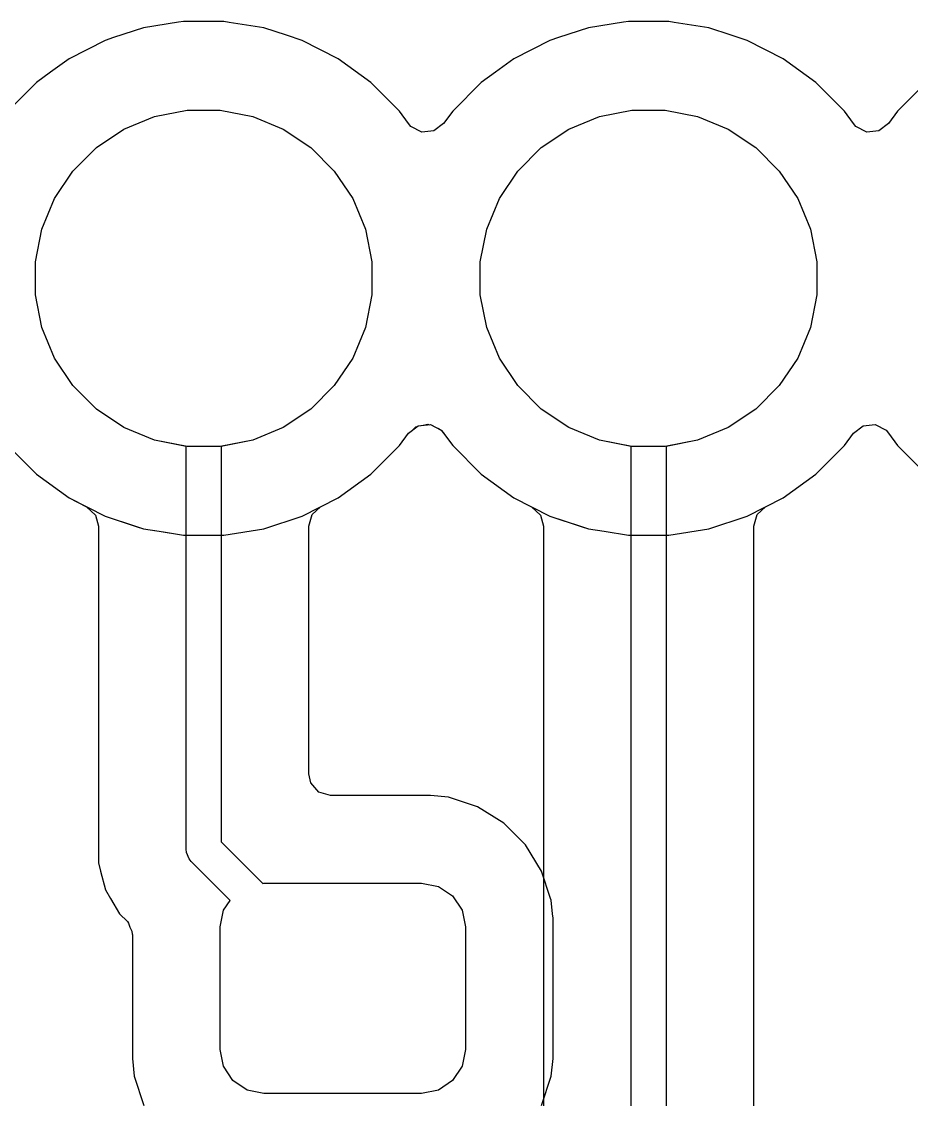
# Model space of a CAD drawing. Header units: inches. Extents: x 6.57 to 9.79, y -8.72 to -3.17.
# Drawn here: x 8.3378 to 8.5378, y -5.412 to -5.1698 of the extents above; entities that cross this region are included whole.
import ezdxf

# ---------------------------------------------------------------- set-up
doc = ezdxf.new("R2010")
doc.units = ezdxf.units.IN
doc.header["$MEASUREMENT"] = 0
doc.layers.add('In1.Cu', color=91, linetype='CONTINUOUS', true_color=0x7fc87f)

msp = doc.modelspace()

# ---------------------------------------------------------------- linework, layer by layer
at = {"layer": 'In1.Cu', "linetype": 'CONTINUOUS'}
for p, q in [((8.36521, -5.17122), (8.35848, -5.17341)), ((8.36521, -5.17122), (8.35848, -5.17341)), ((8.36521, -5.17122), (8.35848, -5.17341)), ((8.36521, -5.17122), (8.35848, -5.17341)), ((8.3731, -5.16997), (8.36521, -5.17122)), ((8.3731, -5.16997), (8.36521, -5.17122)), ((8.3731, -5.16997), (8.36521, -5.17122)), ((8.3731, -5.16997), (8.36521, -5.17122)), ((8.37418, -5.1698), (8.3731, -5.16997)), ((8.37418, -5.1698), (8.3731, -5.16997)), ((8.37418, -5.1698), (8.3731, -5.16997)), ((8.37418, -5.1698), (8.3731, -5.16997)), ((8.38326, -5.1698), (8.37418, -5.1698)), ((8.38326, -5.1698), (8.37418, -5.1698)), ((8.38326, -5.1698), (8.37418, -5.1698)), ((8.38326, -5.1698), (8.37418, -5.1698)), ((8.38449, -5.16999), (8.38326, -5.1698)), ((8.38449, -5.16999), (8.38326, -5.1698)), ((8.38449, -5.16999), (8.38326, -5.1698)), ((8.38449, -5.16999), (8.38326, -5.1698)), ((8.39224, -5.17122), (8.38449, -5.16999)), ((8.39224, -5.17122), (8.38449, -5.16999)), ((8.39224, -5.17122), (8.38449, -5.16999)), ((8.39224, -5.17122), (8.38449, -5.16999)), ((8.39732, -5.17287), (8.39224, -5.17122)), ((8.39732, -5.17287), (8.39224, -5.17122)), ((8.39732, -5.17287), (8.39224, -5.17122)), ((8.39732, -5.17287), (8.39224, -5.17122)), ((8.46521, -5.17122), (8.45848, -5.17341)), ((8.46521, -5.17122), (8.45848, -5.17341)), ((8.46521, -5.17122), (8.45848, -5.17341)), ((8.46521, -5.17122), (8.45848, -5.17341)), ((8.4731, -5.16997), (8.46521, -5.17122)), ((8.4731, -5.16997), (8.46521, -5.17122)), ((8.4731, -5.16997), (8.46521, -5.17122)), ((8.4731, -5.16997), (8.46521, -5.17122)), ((8.47418, -5.1698), (8.4731, -5.16997)), ((8.47418, -5.1698), (8.4731, -5.16997)), ((8.47418, -5.1698), (8.4731, -5.16997)), ((8.47418, -5.1698), (8.4731, -5.16997)), ((8.48326, -5.1698), (8.47418, -5.1698)), ((8.48326, -5.1698), (8.47418, -5.1698)), ((8.48326, -5.1698), (8.47418, -5.1698)), ((8.48326, -5.1698), (8.47418, -5.1698)), ((8.48449, -5.16999), (8.48326, -5.1698)), ((8.48449, -5.16999), (8.48326, -5.1698)), ((8.48449, -5.16999), (8.48326, -5.1698)), ((8.48449, -5.16999), (8.48326, -5.1698)), ((8.49224, -5.17122), (8.48449, -5.16999)), ((8.49224, -5.17122), (8.48449, -5.16999)), ((8.49224, -5.17122), (8.48449, -5.16999)), ((8.49224, -5.17122), (8.48449, -5.16999)), ((8.49732, -5.17287), (8.49224, -5.17122)), ((8.49732, -5.17287), (8.49224, -5.17122)), ((8.49732, -5.17287), (8.49224, -5.17122)), ((8.49732, -5.17287), (8.49224, -5.17122)), ((8.35657, -5.17403), (8.34848, -5.17815)), ((8.35657, -5.17403), (8.34848, -5.17815)), ((8.35657, -5.17403), (8.34848, -5.17815)), ((8.35657, -5.17403), (8.34848, -5.17815)), ((8.35848, -5.17341), (8.35657, -5.17403)), ((8.35848, -5.17341), (8.35657, -5.17403)), ((8.35848, -5.17341), (8.35657, -5.17403)), ((8.35848, -5.17341), (8.35657, -5.17403)), ((8.35657, -5.17403), (8.35657, -5.17403)), ((8.35657, -5.17403), (8.35657, -5.17403)), ((8.35657, -5.17403), (8.35657, -5.17403)), ((8.35657, -5.17403), (8.35657, -5.17403)), ((8.35657, -5.17403), (8.35657, -5.17403)), ((8.35657, -5.17403), (8.35657, -5.17403)), ((8.35657, -5.17403), (8.35657, -5.17403)), ((8.35657, -5.17403), (8.35657, -5.17403)), ((8.40087, -5.17403), (8.39732, -5.17287)), ((8.40087, -5.17403), (8.39732, -5.17287)), ((8.40087, -5.17403), (8.39732, -5.17287)), ((8.40087, -5.17403), (8.39732, -5.17287)), ((8.40897, -5.17815), (8.40087, -5.17403)), ((8.40897, -5.17815), (8.40087, -5.17403)), ((8.40897, -5.17815), (8.40087, -5.17403)), ((8.40897, -5.17815), (8.40087, -5.17403)), ((8.45657, -5.17403), (8.44848, -5.17815)), ((8.45657, -5.17403), (8.44848, -5.17815)), ((8.45657, -5.17403), (8.44848, -5.17815)), ((8.45657, -5.17403), (8.44848, -5.17815)), ((8.45848, -5.17341), (8.45657, -5.17403)), ((8.45848, -5.17341), (8.45657, -5.17403)), ((8.45848, -5.17341), (8.45657, -5.17403)), ((8.45848, -5.17341), (8.45657, -5.17403)), ((8.45657, -5.17403), (8.45657, -5.17403)), ((8.45657, -5.17403), (8.45657, -5.17403)), ((8.45657, -5.17403), (8.45657, -5.17403)), ((8.45657, -5.17403), (8.45657, -5.17403)), ((8.45657, -5.17403), (8.45657, -5.17403)), ((8.45657, -5.17403), (8.45657, -5.17403)), ((8.45657, -5.17403), (8.45657, -5.17403)), ((8.45657, -5.17403), (8.45657, -5.17403)), ((8.50087, -5.17403), (8.49732, -5.17287)), ((8.50087, -5.17403), (8.49732, -5.17287)), ((8.50087, -5.17403), (8.49732, -5.17287)), ((8.50087, -5.17403), (8.49732, -5.17287)), ((8.50897, -5.17815), (8.50087, -5.17403)), ((8.50897, -5.17815), (8.50087, -5.17403)), ((8.50897, -5.17815), (8.50087, -5.17403)), ((8.50897, -5.17815), (8.50087, -5.17403)), ((8.34848, -5.17815), (8.34429, -5.1812)), ((8.34848, -5.17815), (8.34429, -5.1812)), ((8.34848, -5.17815), (8.34429, -5.1812)), ((8.34848, -5.17815), (8.34429, -5.1812)), ((8.41632, -5.18349), (8.40897, -5.17815)), ((8.41632, -5.18349), (8.40897, -5.17815)), ((8.41632, -5.18349), (8.40897, -5.17815)), ((8.41632, -5.18349), (8.40897, -5.17815)), ((8.44848, -5.17815), (8.44429, -5.1812)), ((8.44848, -5.17815), (8.44429, -5.1812)), ((8.44848, -5.17815), (8.44429, -5.1812)), ((8.44848, -5.17815), (8.44429, -5.1812)), ((8.51632, -5.18349), (8.50897, -5.17815)), ((8.51632, -5.18349), (8.50897, -5.17815)), ((8.51632, -5.18349), (8.50897, -5.17815)), ((8.51632, -5.18349), (8.50897, -5.17815)), ((8.34429, -5.1812), (8.34113, -5.18349)), ((8.34429, -5.1812), (8.34113, -5.18349)), ((8.34429, -5.1812), (8.34113, -5.18349)), ((8.34429, -5.1812), (8.34113, -5.18349)), ((8.44429, -5.1812), (8.44113, -5.18349)), ((8.44429, -5.1812), (8.44113, -5.18349)), ((8.44429, -5.1812), (8.44113, -5.18349)), ((8.44429, -5.1812), (8.44113, -5.18349)), ((8.34113, -5.18349), (8.33471, -5.18991)), ((8.34113, -5.18349), (8.33471, -5.18991)), ((8.34113, -5.18349), (8.33471, -5.18991)), ((8.34113, -5.18349), (8.33471, -5.18991)), ((8.34113, -5.18349), (8.34113, -5.18349)), ((8.34113, -5.18349), (8.34113, -5.18349)), ((8.34113, -5.18349), (8.34113, -5.18349)), ((8.34113, -5.18349), (8.34113, -5.18349)), ((8.34113, -5.18349), (8.34113, -5.18349)), ((8.34113, -5.18349), (8.34113, -5.18349)), ((8.34113, -5.18349), (8.34113, -5.18349)), ((8.34113, -5.18349), (8.34113, -5.18349)), ((8.42274, -5.18991), (8.41632, -5.18349)), ((8.42274, -5.18991), (8.41632, -5.18349)), ((8.42274, -5.18991), (8.41632, -5.18349)), ((8.42274, -5.18991), (8.41632, -5.18349)), ((8.44113, -5.18349), (8.43471, -5.18991)), ((8.44113, -5.18349), (8.43471, -5.18991)), ((8.44113, -5.18349), (8.43471, -5.18991)), ((8.44113, -5.18349), (8.43471, -5.18991)), ((8.44113, -5.18349), (8.44113, -5.18349)), ((8.44113, -5.18349), (8.44113, -5.18349)), ((8.44113, -5.18349), (8.44113, -5.18349)), ((8.44113, -5.18349), (8.44113, -5.18349)), ((8.44113, -5.18349), (8.44113, -5.18349)), ((8.44113, -5.18349), (8.44113, -5.18349)), ((8.44113, -5.18349), (8.44113, -5.18349)), ((8.44113, -5.18349), (8.44113, -5.18349)), ((8.52274, -5.18991), (8.51632, -5.18349)), ((8.52274, -5.18991), (8.51632, -5.18349)), ((8.52274, -5.18991), (8.51632, -5.18349)), ((8.52274, -5.18991), (8.51632, -5.18349)), ((8.54113, -5.18349), (8.53471, -5.18991)), ((8.54113, -5.18349), (8.53471, -5.18991)), ((8.54113, -5.18349), (8.53471, -5.18991)), ((8.54113, -5.18349), (8.53471, -5.18991)), ((8.36081, -5.19399), (8.36769, -5.19114)), ((8.36081, -5.19399), (8.36769, -5.19114)), ((8.36081, -5.19399), (8.36769, -5.19114)), ((8.36081, -5.19399), (8.36769, -5.19114)), ((8.36769, -5.19114), (8.375, -5.18969)), ((8.36769, -5.19114), (8.375, -5.18969)), ((8.36769, -5.19114), (8.375, -5.18969)), ((8.36769, -5.19114), (8.375, -5.18969)), ((8.375, -5.18969), (8.38245, -5.18969)), ((8.375, -5.18969), (8.38245, -5.18969)), ((8.375, -5.18969), (8.38245, -5.18969)), ((8.375, -5.18969), (8.38245, -5.18969)), ((8.38245, -5.18969), (8.38975, -5.19114)), ((8.38245, -5.18969), (8.38975, -5.19114)), ((8.38245, -5.18969), (8.38975, -5.19114)), ((8.38245, -5.18969), (8.38975, -5.19114)), ((8.38975, -5.19114), (8.39664, -5.19399)), ((8.38975, -5.19114), (8.39664, -5.19399)), ((8.38975, -5.19114), (8.39664, -5.19399)), ((8.38975, -5.19114), (8.39664, -5.19399)), ((8.42275, -5.18993), (8.42274, -5.18991)), ((8.42275, -5.18993), (8.42274, -5.18991)), ((8.42275, -5.18993), (8.42274, -5.18991)), ((8.42275, -5.18993), (8.42274, -5.18991)), ((8.42477, -5.19271), (8.42275, -5.18993)), ((8.42477, -5.19271), (8.42275, -5.18993)), ((8.42477, -5.19271), (8.42275, -5.18993)), ((8.42477, -5.19271), (8.42275, -5.18993)), ((8.43471, -5.18991), (8.43267, -5.19271)), ((8.43471, -5.18991), (8.43267, -5.19271)), ((8.43471, -5.18991), (8.43267, -5.19271)), ((8.43471, -5.18991), (8.43267, -5.19271)), ((8.46081, -5.19399), (8.46769, -5.19114)), ((8.46081, -5.19399), (8.46769, -5.19114)), ((8.46081, -5.19399), (8.46769, -5.19114)), ((8.46081, -5.19399), (8.46769, -5.19114)), ((8.46769, -5.19114), (8.475, -5.18969)), ((8.46769, -5.19114), (8.475, -5.18969)), ((8.46769, -5.19114), (8.475, -5.18969)), ((8.46769, -5.19114), (8.475, -5.18969)), ((8.475, -5.18969), (8.48245, -5.18969)), ((8.475, -5.18969), (8.48245, -5.18969)), ((8.475, -5.18969), (8.48245, -5.18969)), ((8.475, -5.18969), (8.48245, -5.18969)), ((8.48245, -5.18969), (8.48975, -5.19114)), ((8.48245, -5.18969), (8.48975, -5.19114)), ((8.48245, -5.18969), (8.48975, -5.19114)), ((8.48245, -5.18969), (8.48975, -5.19114)), ((8.48975, -5.19114), (8.49664, -5.19399)), ((8.48975, -5.19114), (8.49664, -5.19399)), ((8.48975, -5.19114), (8.49664, -5.19399)), ((8.48975, -5.19114), (8.49664, -5.19399)), ((8.52275, -5.18993), (8.52274, -5.18991)), ((8.52275, -5.18993), (8.52274, -5.18991)), ((8.52275, -5.18993), (8.52274, -5.18991)), ((8.52275, -5.18993), (8.52274, -5.18991)), ((8.52477, -5.19271), (8.52275, -5.18993)), ((8.52477, -5.19271), (8.52275, -5.18993)), ((8.52477, -5.19271), (8.52275, -5.18993)), ((8.52477, -5.19271), (8.52275, -5.18993)), ((8.53471, -5.18991), (8.53267, -5.19271)), ((8.53471, -5.18991), (8.53267, -5.19271)), ((8.53471, -5.18991), (8.53267, -5.19271)), ((8.53471, -5.18991), (8.53267, -5.19271)), ((8.42532, -5.19335), (8.42477, -5.19271)), ((8.42532, -5.19335), (8.42477, -5.19271)), ((8.42532, -5.19335), (8.42477, -5.19271)), ((8.42532, -5.19335), (8.42477, -5.19271)), ((8.42775, -5.19463), (8.42532, -5.19335)), ((8.42775, -5.19463), (8.42532, -5.19335)), ((8.42775, -5.19463), (8.42532, -5.19335)), ((8.42775, -5.19463), (8.42532, -5.19335)), ((8.43267, -5.19271), (8.43049, -5.19439)), ((8.43267, -5.19271), (8.43049, -5.19439)), ((8.43267, -5.19271), (8.43049, -5.19439)), ((8.43267, -5.19271), (8.43049, -5.19439)), ((8.52532, -5.19335), (8.52477, -5.19271)), ((8.52532, -5.19335), (8.52477, -5.19271)), ((8.52532, -5.19335), (8.52477, -5.19271)), ((8.52532, -5.19335), (8.52477, -5.19271)), ((8.52775, -5.19463), (8.52532, -5.19335)), ((8.52775, -5.19463), (8.52532, -5.19335)), ((8.52775, -5.19463), (8.52532, -5.19335)), ((8.52775, -5.19463), (8.52532, -5.19335)), ((8.53267, -5.19271), (8.53049, -5.19439)), ((8.53267, -5.19271), (8.53049, -5.19439)), ((8.53267, -5.19271), (8.53049, -5.19439)), ((8.53267, -5.19271), (8.53049, -5.19439)), ((8.35462, -5.19813), (8.36081, -5.19399)), ((8.35462, -5.19813), (8.36081, -5.19399)), ((8.35462, -5.19813), (8.36081, -5.19399)), ((8.35462, -5.19813), (8.36081, -5.19399)), ((8.39664, -5.19399), (8.40283, -5.19813)), ((8.39664, -5.19399), (8.40283, -5.19813)), ((8.39664, -5.19399), (8.40283, -5.19813)), ((8.39664, -5.19399), (8.40283, -5.19813)), ((8.43049, -5.19439), (8.42775, -5.19463)), ((8.43049, -5.19439), (8.42775, -5.19463)), ((8.43049, -5.19439), (8.42775, -5.19463)), ((8.43049, -5.19439), (8.42775, -5.19463)), ((8.45462, -5.19813), (8.46081, -5.19399)), ((8.45462, -5.19813), (8.46081, -5.19399)), ((8.45462, -5.19813), (8.46081, -5.19399)), ((8.45462, -5.19813), (8.46081, -5.19399)), ((8.49664, -5.19399), (8.50283, -5.19813)), ((8.49664, -5.19399), (8.50283, -5.19813)), ((8.49664, -5.19399), (8.50283, -5.19813)), ((8.49664, -5.19399), (8.50283, -5.19813)), ((8.53049, -5.19439), (8.52775, -5.19463)), ((8.53049, -5.19439), (8.52775, -5.19463)), ((8.53049, -5.19439), (8.52775, -5.19463)), ((8.53049, -5.19439), (8.52775, -5.19463)), ((8.34935, -5.2034), (8.35462, -5.19813)), ((8.34935, -5.2034), (8.35462, -5.19813)), ((8.34935, -5.2034), (8.35462, -5.19813)), ((8.34935, -5.2034), (8.35462, -5.19813)), ((8.40283, -5.19813), (8.4081, -5.2034)), ((8.40283, -5.19813), (8.4081, -5.2034)), ((8.40283, -5.19813), (8.4081, -5.2034)), ((8.40283, -5.19813), (8.4081, -5.2034)), ((8.44935, -5.2034), (8.45462, -5.19813)), ((8.44935, -5.2034), (8.45462, -5.19813)), ((8.44935, -5.2034), (8.45462, -5.19813)), ((8.44935, -5.2034), (8.45462, -5.19813)), ((8.50283, -5.19813), (8.5081, -5.2034)), ((8.50283, -5.19813), (8.5081, -5.2034)), ((8.50283, -5.19813), (8.5081, -5.2034)), ((8.50283, -5.19813), (8.5081, -5.2034)), ((8.34521, -5.20959), (8.34935, -5.2034)), ((8.34521, -5.20959), (8.34935, -5.2034)), ((8.34521, -5.20959), (8.34935, -5.2034)), ((8.34521, -5.20959), (8.34935, -5.2034)), ((8.4081, -5.2034), (8.41224, -5.20959)), ((8.4081, -5.2034), (8.41224, -5.20959)), ((8.4081, -5.2034), (8.41224, -5.20959)), ((8.4081, -5.2034), (8.41224, -5.20959)), ((8.44521, -5.20959), (8.44935, -5.2034)), ((8.44521, -5.20959), (8.44935, -5.2034)), ((8.44521, -5.20959), (8.44935, -5.2034)), ((8.44521, -5.20959), (8.44935, -5.2034)), ((8.5081, -5.2034), (8.51224, -5.20959)), ((8.5081, -5.2034), (8.51224, -5.20959)), ((8.5081, -5.2034), (8.51224, -5.20959)), ((8.5081, -5.2034), (8.51224, -5.20959)), ((8.34236, -5.21647), (8.34521, -5.20959)), ((8.34236, -5.21647), (8.34521, -5.20959)), ((8.34236, -5.21647), (8.34521, -5.20959)), ((8.34236, -5.21647), (8.34521, -5.20959)), ((8.41224, -5.20959), (8.41509, -5.21647)), ((8.41224, -5.20959), (8.41509, -5.21647)), ((8.41224, -5.20959), (8.41509, -5.21647)), ((8.41224, -5.20959), (8.41509, -5.21647)), ((8.44236, -5.21647), (8.44521, -5.20959)), ((8.44236, -5.21647), (8.44521, -5.20959)), ((8.44236, -5.21647), (8.44521, -5.20959)), ((8.44236, -5.21647), (8.44521, -5.20959)), ((8.51224, -5.20959), (8.51509, -5.21647)), ((8.51224, -5.20959), (8.51509, -5.21647)), ((8.51224, -5.20959), (8.51509, -5.21647)), ((8.51224, -5.20959), (8.51509, -5.21647)), ((8.34091, -5.22378), (8.34236, -5.21647)), ((8.34091, -5.22378), (8.34236, -5.21647)), ((8.34091, -5.22378), (8.34236, -5.21647)), ((8.34091, -5.22378), (8.34236, -5.21647)), ((8.41509, -5.21647), (8.41654, -5.22378)), ((8.41509, -5.21647), (8.41654, -5.22378)), ((8.41509, -5.21647), (8.41654, -5.22378)), ((8.41509, -5.21647), (8.41654, -5.22378)), ((8.44091, -5.22378), (8.44236, -5.21647)), ((8.44091, -5.22378), (8.44236, -5.21647)), ((8.44091, -5.22378), (8.44236, -5.21647)), ((8.44091, -5.22378), (8.44236, -5.21647)), ((8.51509, -5.21647), (8.51654, -5.22378)), ((8.51509, -5.21647), (8.51654, -5.22378)), ((8.51509, -5.21647), (8.51654, -5.22378)), ((8.51509, -5.21647), (8.51654, -5.22378)), ((8.34091, -5.23123), (8.34091, -5.22378)), ((8.34091, -5.23123), (8.34091, -5.22378)), ((8.34091, -5.23123), (8.34091, -5.22378)), ((8.34091, -5.23123), (8.34091, -5.22378)), ((8.41654, -5.22378), (8.41654, -5.23123)), ((8.41654, -5.22378), (8.41654, -5.23123)), ((8.41654, -5.22378), (8.41654, -5.23123)), ((8.41654, -5.22378), (8.41654, -5.23123)), ((8.44091, -5.23123), (8.44091, -5.22378)), ((8.44091, -5.23123), (8.44091, -5.22378)), ((8.44091, -5.23123), (8.44091, -5.22378)), ((8.44091, -5.23123), (8.44091, -5.22378)), ((8.51654, -5.22378), (8.51654, -5.23123)), ((8.51654, -5.22378), (8.51654, -5.23123)), ((8.51654, -5.22378), (8.51654, -5.23123)), ((8.51654, -5.22378), (8.51654, -5.23123)), ((8.34236, -5.23854), (8.34091, -5.23123)), ((8.34236, -5.23854), (8.34091, -5.23123)), ((8.34236, -5.23854), (8.34091, -5.23123)), ((8.34236, -5.23854), (8.34091, -5.23123)), ((8.41654, -5.23123), (8.41509, -5.23854)), ((8.41654, -5.23123), (8.41509, -5.23854)), ((8.41654, -5.23123), (8.41509, -5.23854)), ((8.41654, -5.23123), (8.41509, -5.23854)), ((8.44236, -5.23854), (8.44091, -5.23123)), ((8.44236, -5.23854), (8.44091, -5.23123)), ((8.44236, -5.23854), (8.44091, -5.23123)), ((8.44236, -5.23854), (8.44091, -5.23123)), ((8.51654, -5.23123), (8.51509, -5.23854)), ((8.51654, -5.23123), (8.51509, -5.23854)), ((8.51654, -5.23123), (8.51509, -5.23854)), ((8.51654, -5.23123), (8.51509, -5.23854)), ((8.34521, -5.24542), (8.34236, -5.23854)), ((8.34521, -5.24542), (8.34236, -5.23854)), ((8.34521, -5.24542), (8.34236, -5.23854)), ((8.34521, -5.24542), (8.34236, -5.23854)), ((8.41509, -5.23854), (8.41224, -5.24542)), ((8.41509, -5.23854), (8.41224, -5.24542)), ((8.41509, -5.23854), (8.41224, -5.24542)), ((8.41509, -5.23854), (8.41224, -5.24542)), ((8.44521, -5.24542), (8.44236, -5.23854)), ((8.44521, -5.24542), (8.44236, -5.23854)), ((8.44521, -5.24542), (8.44236, -5.23854)), ((8.44521, -5.24542), (8.44236, -5.23854)), ((8.51509, -5.23854), (8.51224, -5.24542)), ((8.51509, -5.23854), (8.51224, -5.24542)), ((8.51509, -5.23854), (8.51224, -5.24542)), ((8.51509, -5.23854), (8.51224, -5.24542)), ((8.34935, -5.25161), (8.34521, -5.24542)), ((8.34935, -5.25161), (8.34521, -5.24542)), ((8.34935, -5.25161), (8.34521, -5.24542)), ((8.34935, -5.25161), (8.34521, -5.24542)), ((8.41224, -5.24542), (8.4081, -5.25161)), ((8.41224, -5.24542), (8.4081, -5.25161)), ((8.41224, -5.24542), (8.4081, -5.25161)), ((8.41224, -5.24542), (8.4081, -5.25161)), ((8.44935, -5.25161), (8.44521, -5.24542)), ((8.44935, -5.25161), (8.44521, -5.24542)), ((8.44935, -5.25161), (8.44521, -5.24542)), ((8.44935, -5.25161), (8.44521, -5.24542)), ((8.51224, -5.24542), (8.5081, -5.25161)), ((8.51224, -5.24542), (8.5081, -5.25161)), ((8.51224, -5.24542), (8.5081, -5.25161)), ((8.51224, -5.24542), (8.5081, -5.25161)), ((8.35462, -5.25688), (8.34935, -5.25161)), ((8.35462, -5.25688), (8.34935, -5.25161)), ((8.35462, -5.25688), (8.34935, -5.25161)), ((8.35462, -5.25688), (8.34935, -5.25161)), ((8.4081, -5.25161), (8.40283, -5.25688)), ((8.4081, -5.25161), (8.40283, -5.25688)), ((8.4081, -5.25161), (8.40283, -5.25688)), ((8.4081, -5.25161), (8.40283, -5.25688)), ((8.45462, -5.25688), (8.44935, -5.25161)), ((8.45462, -5.25688), (8.44935, -5.25161)), ((8.45462, -5.25688), (8.44935, -5.25161)), ((8.45462, -5.25688), (8.44935, -5.25161)), ((8.5081, -5.25161), (8.50283, -5.25688)), ((8.5081, -5.25161), (8.50283, -5.25688)), ((8.5081, -5.25161), (8.50283, -5.25688)), ((8.5081, -5.25161), (8.50283, -5.25688)), ((8.36081, -5.26102), (8.35462, -5.25688)), ((8.36081, -5.26102), (8.35462, -5.25688)), ((8.36081, -5.26102), (8.35462, -5.25688)), ((8.36081, -5.26102), (8.35462, -5.25688)), ((8.40283, -5.25688), (8.39664, -5.26102)), ((8.40283, -5.25688), (8.39664, -5.26102)), ((8.40283, -5.25688), (8.39664, -5.26102)), ((8.40283, -5.25688), (8.39664, -5.26102)), ((8.46081, -5.26102), (8.45462, -5.25688)), ((8.46081, -5.26102), (8.45462, -5.25688)), ((8.46081, -5.26102), (8.45462, -5.25688)), ((8.46081, -5.26102), (8.45462, -5.25688)), ((8.50283, -5.25688), (8.49664, -5.26102)), ((8.50283, -5.25688), (8.49664, -5.26102)), ((8.50283, -5.25688), (8.49664, -5.26102)), ((8.50283, -5.25688), (8.49664, -5.26102)), ((8.36769, -5.26387), (8.36081, -5.26102)), ((8.36769, -5.26387), (8.36081, -5.26102)), ((8.36769, -5.26387), (8.36081, -5.26102)), ((8.36769, -5.26387), (8.36081, -5.26102)), ((8.39664, -5.26102), (8.38975, -5.26387)), ((8.39664, -5.26102), (8.38975, -5.26387)), ((8.39664, -5.26102), (8.38975, -5.26387)), ((8.39664, -5.26102), (8.38975, -5.26387)), ((8.42477, -5.26229), (8.42695, -5.26062)), ((8.42477, -5.26229), (8.42695, -5.26062)), ((8.42477, -5.26229), (8.42695, -5.26062)), ((8.42565, -5.26162), (8.42645, -5.26085)), ((8.42645, -5.26085), (8.42673, -5.26079)), ((8.42673, -5.26079), (8.42695, -5.26062)), ((8.42695, -5.26062), (8.42969, -5.26038)), ((8.42695, -5.26062), (8.42969, -5.26038)), ((8.42695, -5.26062), (8.42969, -5.26038)), ((8.42695, -5.26062), (8.42806, -5.26052)), ((8.42806, -5.26052), (8.42914, -5.2603)), ((8.42914, -5.2603), (8.42941, -5.2604)), ((8.42941, -5.2604), (8.42969, -5.26038)), ((8.42969, -5.26038), (8.43213, -5.26166)), ((8.42969, -5.26038), (8.43067, -5.2609)), ((8.42969, -5.26038), (8.43213, -5.26166)), ((8.42969, -5.26038), (8.43213, -5.26166)), ((8.43067, -5.2609), (8.4317, -5.2613)), ((8.4317, -5.2613), (8.43199, -5.26159)), ((8.46769, -5.26387), (8.46081, -5.26102)), ((8.46769, -5.26387), (8.46081, -5.26102)), ((8.46769, -5.26387), (8.46081, -5.26102)), ((8.46769, -5.26387), (8.46081, -5.26102)), ((8.49664, -5.26102), (8.48975, -5.26387)), ((8.49664, -5.26102), (8.48975, -5.26387)), ((8.49664, -5.26102), (8.48975, -5.26387)), ((8.49664, -5.26102), (8.48975, -5.26387)), ((8.52477, -5.26229), (8.52695, -5.26062)), ((8.52477, -5.26229), (8.52695, -5.26062)), ((8.52477, -5.26229), (8.52695, -5.26062)), ((8.52477, -5.26229), (8.52695, -5.26062)), ((8.52695, -5.26062), (8.52969, -5.26038)), ((8.52695, -5.26062), (8.52969, -5.26038)), ((8.52695, -5.26062), (8.52969, -5.26038)), ((8.52695, -5.26062), (8.52969, -5.26038)), ((8.52969, -5.26038), (8.53213, -5.26166)), ((8.52969, -5.26038), (8.53213, -5.26166)), ((8.52969, -5.26038), (8.53213, -5.26166)), ((8.52969, -5.26038), (8.53213, -5.26166)), ((8.375, -5.26532), (8.36769, -5.26387)), ((8.375, -5.26532), (8.36769, -5.26387)), ((8.375, -5.26532), (8.36769, -5.26387)), ((8.37479, -5.26528), (8.36769, -5.26387)), ((8.38975, -5.26387), (8.38245, -5.26532)), ((8.38975, -5.26387), (8.38245, -5.26532)), ((8.38975, -5.26387), (8.38245, -5.26532)), ((8.38975, -5.26387), (8.38266, -5.26528)), ((8.42274, -5.2651), (8.42477, -5.26229)), ((8.42274, -5.2651), (8.42477, -5.26229)), ((8.42274, -5.2651), (8.42477, -5.26229)), ((8.42274, -5.2651), (8.42477, -5.26229)), ((8.42477, -5.26229), (8.42565, -5.26162)), ((8.43199, -5.26159), (8.43213, -5.26166)), ((8.43213, -5.26166), (8.43267, -5.26229)), ((8.43213, -5.26166), (8.43262, -5.26223)), ((8.43213, -5.26166), (8.43267, -5.26229)), ((8.43213, -5.26166), (8.43267, -5.26229)), ((8.43262, -5.26223), (8.43265, -5.26227)), ((8.43265, -5.26227), (8.43266, -5.26228)), ((8.43266, -5.26228), (8.43471, -5.2651)), ((8.43267, -5.26229), (8.43471, -5.2651)), ((8.43267, -5.26229), (8.43471, -5.2651)), ((8.43267, -5.26229), (8.43471, -5.2651)), ((8.475, -5.26532), (8.46769, -5.26387)), ((8.47479, -5.26528), (8.46769, -5.26387)), ((8.475, -5.26532), (8.46769, -5.26387)), ((8.475, -5.26532), (8.46769, -5.26387)), ((8.48975, -5.26387), (8.48245, -5.26532)), ((8.48975, -5.26387), (8.48245, -5.26532)), ((8.48975, -5.26387), (8.48245, -5.26532)), ((8.48975, -5.26387), (8.48266, -5.26528)), ((8.52274, -5.2651), (8.52477, -5.26229)), ((8.52274, -5.2651), (8.52477, -5.26229)), ((8.52274, -5.2651), (8.52477, -5.26229)), ((8.52274, -5.2651), (8.52477, -5.26229)), ((8.53213, -5.26166), (8.53267, -5.26229)), ((8.53213, -5.26166), (8.53267, -5.26229)), ((8.53213, -5.26166), (8.53267, -5.26229)), ((8.53213, -5.26166), (8.53267, -5.26229)), ((8.53267, -5.26229), (8.53471, -5.2651)), ((8.53267, -5.26229), (8.53471, -5.2651)), ((8.53267, -5.26229), (8.53471, -5.2651)), ((8.53267, -5.26229), (8.53471, -5.2651)), ((8.33471, -5.2651), (8.34113, -5.27152)), ((8.33471, -5.2651), (8.34113, -5.27152)), ((8.33471, -5.2651), (8.34113, -5.27152)), ((8.33471, -5.2651), (8.34113, -5.27152)), ((8.37479, -5.35578), (8.37479, -5.26528)), ((8.38245, -5.26532), (8.375, -5.26532)), ((8.38245, -5.26532), (8.375, -5.26532)), ((8.38245, -5.26532), (8.375, -5.26532)), ((8.38266, -5.26528), (8.38266, -5.35415)), ((8.41632, -5.27152), (8.42274, -5.2651)), ((8.41632, -5.27152), (8.42274, -5.2651)), ((8.41632, -5.27152), (8.42274, -5.2651)), ((8.41632, -5.27152), (8.42274, -5.2651)), ((8.43471, -5.2651), (8.44113, -5.27152)), ((8.43471, -5.2651), (8.44113, -5.27152)), ((8.43471, -5.2651), (8.44113, -5.27152)), ((8.43471, -5.2651), (8.44113, -5.27152)), ((8.47479, -6.31337), (8.47479, -5.26528)), ((8.48245, -5.26532), (8.475, -5.26532)), ((8.48245, -5.26532), (8.475, -5.26532)), ((8.48245, -5.26532), (8.475, -5.26532)), ((8.48266, -5.26528), (8.48266, -6.31174)), ((8.51632, -5.27152), (8.52274, -5.2651)), ((8.51632, -5.27152), (8.52274, -5.2651)), ((8.51632, -5.27152), (8.52274, -5.2651)), ((8.51632, -5.27152), (8.52274, -5.2651)), ((8.53471, -5.2651), (8.54113, -5.27152)), ((8.53471, -5.2651), (8.54113, -5.27152)), ((8.53471, -5.2651), (8.54113, -5.27152)), ((8.53471, -5.2651), (8.54113, -5.27152)), ((8.34113, -5.27152), (8.34848, -5.27686)), ((8.34113, -5.27152), (8.34848, -5.27686)), ((8.34113, -5.27152), (8.34848, -5.27686)), ((8.34113, -5.27152), (8.34848, -5.27686)), ((8.40897, -5.27686), (8.41632, -5.27152)), ((8.40897, -5.27686), (8.41632, -5.27152)), ((8.40897, -5.27686), (8.41632, -5.27152)), ((8.40897, -5.27686), (8.41632, -5.27152)), ((8.44113, -5.27152), (8.44848, -5.27686)), ((8.44113, -5.27152), (8.44848, -5.27686)), ((8.44113, -5.27152), (8.44848, -5.27686)), ((8.44113, -5.27152), (8.44848, -5.27686)), ((8.50897, -5.27686), (8.51632, -5.27152)), ((8.50897, -5.27686), (8.51632, -5.27152)), ((8.50897, -5.27686), (8.51632, -5.27152)), ((8.50897, -5.27686), (8.51632, -5.27152)), ((8.34848, -5.27686), (8.35657, -5.28098)), ((8.34848, -5.27686), (8.35657, -5.28098)), ((8.34848, -5.27686), (8.35657, -5.28098)), ((8.34848, -5.27686), (8.35242, -5.27886)), ((8.40087, -5.28098), (8.40897, -5.27686)), ((8.40087, -5.28098), (8.40897, -5.27686)), ((8.40087, -5.28098), (8.40897, -5.27686)), ((8.40503, -5.27886), (8.40897, -5.27686)), ((8.44848, -5.27686), (8.45657, -5.28098)), ((8.44848, -5.27686), (8.45242, -5.27886)), ((8.44848, -5.27686), (8.45657, -5.28098)), ((8.44848, -5.27686), (8.45657, -5.28098)), ((8.50087, -5.28098), (8.50897, -5.27686)), ((8.50087, -5.28098), (8.50897, -5.27686)), ((8.50087, -5.28098), (8.50897, -5.27686)), ((8.50503, -5.27886), (8.50897, -5.27686)), ((8.35242, -5.27886), (8.35442, -5.28075)), ((8.35442, -5.28075), (8.35508, -5.28321)), ((8.40237, -5.28321), (8.40314, -5.28057)), ((8.40314, -5.28057), (8.40503, -5.27886)), ((8.45242, -5.27886), (8.45442, -5.28075)), ((8.45442, -5.28075), (8.45508, -5.28321)), ((8.50237, -5.28321), (8.50314, -5.28057)), ((8.50314, -5.28057), (8.50503, -5.27886)), ((8.35508, -5.28321), (8.35508, -5.35237)), ((8.35657, -5.28098), (8.36356, -5.28325)), ((8.35657, -5.28098), (8.36344, -5.28321)), ((8.35657, -5.28098), (8.36356, -5.28325)), ((8.36344, -5.28321), (8.36521, -5.28379)), ((8.36356, -5.28325), (8.36521, -5.28379)), ((8.36356, -5.28325), (8.36521, -5.28379)), ((8.39224, -5.28379), (8.40087, -5.28098)), ((8.39224, -5.28379), (8.40087, -5.28098)), ((8.39224, -5.28379), (8.40087, -5.28098)), ((8.40237, -5.33885), (8.40237, -5.28321)), ((8.45508, -5.28321), (8.45508, -6.30996)), ((8.45657, -5.28098), (8.46356, -5.28325)), ((8.45657, -5.28098), (8.46356, -5.28325)), ((8.45657, -5.28098), (8.46344, -5.28321)), ((8.46344, -5.28321), (8.46521, -5.28379)), ((8.46356, -5.28325), (8.46521, -5.28379)), ((8.46356, -5.28325), (8.46521, -5.28379)), ((8.49224, -5.28379), (8.50087, -5.28098)), ((8.49224, -5.28379), (8.50087, -5.28098)), ((8.49224, -5.28379), (8.50087, -5.28098)), ((8.50237, -5.94942), (8.50237, -5.28321)), ((8.36521, -5.28379), (8.36875, -5.28435)), ((8.36521, -5.28379), (8.3697, -5.2845)), ((8.36521, -5.28379), (8.36875, -5.28435)), ((8.36875, -5.28435), (8.37418, -5.28521)), ((8.36875, -5.28435), (8.37418, -5.28521)), ((8.3697, -5.2845), (8.37418, -5.28521)), ((8.37418, -5.28521), (8.37418, -5.28521)), ((8.37418, -5.28521), (8.38326, -5.28521)), ((8.37418, -5.28521), (8.37418, -5.28521)), ((8.37418, -5.28521), (8.38326, -5.28521)), ((8.37418, -5.28521), (8.37418, -5.28521)), ((8.37418, -5.28521), (8.38326, -5.28521)), ((8.38326, -5.28521), (8.39224, -5.28379)), ((8.38326, -5.28521), (8.39224, -5.28379)), ((8.38326, -5.28521), (8.39224, -5.28379)), ((8.38326, -5.28521), (8.38326, -5.28521)), ((8.38326, -5.28521), (8.38326, -5.28521)), ((8.38326, -5.28521), (8.38326, -5.28521)), ((8.46521, -5.28379), (8.46875, -5.28435)), ((8.46521, -5.28379), (8.46875, -5.28435)), ((8.46521, -5.28379), (8.46875, -5.28435)), ((8.46875, -5.28435), (8.47418, -5.28521)), ((8.46875, -5.28435), (8.47418, -5.28521)), ((8.46875, -5.28435), (8.47418, -5.28521)), ((8.47418, -5.28521), (8.47418, -5.28521)), ((8.47418, -5.28521), (8.48326, -5.28521)), ((8.47418, -5.28521), (8.47418, -5.28521)), ((8.47418, -5.28521), (8.48326, -5.28521)), ((8.47418, -5.28521), (8.47418, -5.28521)), ((8.47418, -5.28521), (8.48326, -5.28521)), ((8.48326, -5.28521), (8.49224, -5.28379)), ((8.48326, -5.28521), (8.49224, -5.28379)), ((8.48326, -5.28521), (8.49224, -5.28379)), ((8.48326, -5.28521), (8.48326, -5.28521)), ((8.48326, -5.28521), (8.48326, -5.28521)), ((8.48326, -5.28521), (8.48326, -5.28521)), ((8.40281, -5.34088), (8.40237, -5.33885)), ((8.40461, -5.34296), (8.40281, -5.34088)), ((8.40725, -5.34373), (8.40461, -5.34296)), ((8.42969, -5.34373), (8.40725, -5.34373)), ((8.43373, -5.34414), (8.42969, -5.34373)), ((8.42969, -5.34373), (8.42969, -5.34373)), ((8.44029, -5.34632), (8.43373, -5.34414)), ((8.43373, -5.34414), (8.43373, -5.34414)), ((8.44617, -5.34994), (8.44029, -5.34632)), ((8.45105, -5.35483), (8.44617, -5.34994)), ((8.35508, -5.35237), (8.35508, -5.35237)), ((8.35508, -5.35237), (8.35508, -5.35889)), ((8.37486, -5.35655), (8.37479, -5.35578)), ((8.38266, -5.35415), (8.392, -5.36349)), ((8.45468, -5.36071), (8.45105, -5.35483)), ((8.37545, -5.35797), (8.37486, -5.35655)), ((8.37594, -5.35856), (8.37545, -5.35797)), ((8.35508, -5.35889), (8.35508, -5.35889)), ((8.35508, -5.35889), (8.35557, -5.36071)), ((8.35557, -5.36071), (8.35669, -5.36491)), ((8.38467, -5.3673), (8.37594, -5.35856)), ((8.45672, -5.36688), (8.45468, -5.36071)), ((8.35669, -5.36491), (8.35783, -5.36688)), ((8.392, -5.36349), (8.39228, -5.36343)), ((8.39228, -5.36343), (8.42772, -5.36343)), ((8.42772, -5.36343), (8.43148, -5.36418)), ((8.43148, -5.36418), (8.43468, -5.36632)), ((8.35783, -5.36688), (8.35981, -5.3703)), ((8.38319, -5.36951), (8.38467, -5.3673)), ((8.43468, -5.36632), (8.43681, -5.36951)), ((8.45685, -5.36726), (8.45672, -5.36688)), ((8.45716, -5.3703), (8.45685, -5.36726)), ((8.45685, -5.36726), (8.45685, -5.36726)), ((8.35981, -5.3703), (8.36159, -5.37208)), ((8.38244, -5.37328), (8.38319, -5.36951)), ((8.43681, -5.36951), (8.43756, -5.37328)), ((8.45726, -5.37131), (8.45716, -5.3703)), ((8.36159, -5.37208), (8.36182, -5.37241)), ((8.36182, -5.37241), (8.36215, -5.37334)), ((8.45726, -5.40281), (8.45726, -5.37131)), ((8.36215, -5.37334), (8.36262, -5.37421)), ((8.36262, -5.37421), (8.3627, -5.37492)), ((8.3627, -5.37492), (8.36273, -5.375)), ((8.36273, -5.375), (8.36272, -5.37506)), ((8.36272, -5.37506), (8.36274, -5.37525)), ((8.36274, -5.37525), (8.36274, -5.4028)), ((8.38244, -5.40084), (8.38244, -5.37328)), ((8.43756, -5.37328), (8.43756, -5.40084)), ((8.38319, -5.4046), (8.38244, -5.40084)), ((8.43756, -5.40084), (8.43681, -5.4046)), ((8.36274, -5.4028), (8.36274, -5.40281)), ((8.36274, -5.40281), (8.36315, -5.40685)), ((8.45685, -5.40685), (8.45726, -5.40281)), ((8.36315, -5.40685), (8.36315, -5.40685)), ((8.36315, -5.40685), (8.36532, -5.41341)), ((8.38532, -5.4078), (8.38319, -5.4046)), ((8.43681, -5.4046), (8.43468, -5.4078)), ((8.45468, -5.41341), (8.45685, -5.40685)), ((8.38852, -5.40993), (8.38532, -5.4078)), ((8.43468, -5.4078), (8.43148, -5.40993)), ((8.39228, -5.41068), (8.38852, -5.40993)), ((8.42772, -5.41068), (8.39228, -5.41068)), ((8.43148, -5.40993), (8.42772, -5.41068))]:
    msp.add_line(p, q, dxfattribs=at)

doc.saveas('drawing.dxf')
